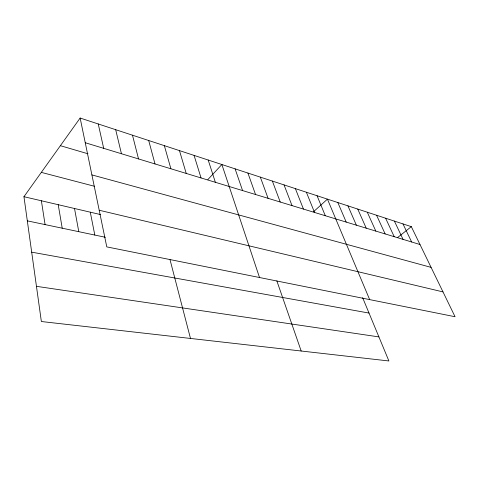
<?xml version="1.0" encoding="UTF-8"?>
<svg xmlns="http://www.w3.org/2000/svg" width="479" height="479" viewBox="0 0 479 479"><rect width="100%" height="100%" fill="white"/><g stroke="black" fill="none" stroke-linecap="round" stroke-linejoin="round"><path stroke-width="0.72" d="M362.645 297.704L388.894 360.968L41.362 321.523L23.95 196.701L80.143 118.032L411.317 226.645L455.05 316.733L106.781 246.889L80.143 118.032M207.838 179.613L221.873 164.513L259.51 277.515M313.458 211.784L327.444 199.138L369.656 299.609M397.732 237.446L411.317 226.645M36.452 286.328L378.907 336.905M31.686 252.158L369.022 313.074M27.321 220.855L105.386 237.279M23.95 196.701L100.452 214.55M99.207 210.245L442.997 291.903M41.32 172.38L94.668 186.331M91.902 174.907L431.088 267.372M60.39 145.688L87.932 153.771M85.25 142.73L419.999 244.524M402.977 223.909L411.629 241.979M394.409 221.1L403.043 239.368M385.613 218.214L394.217 236.68M376.578 215.251L385.146 233.926M367.291 212.209L375.817 231.088M357.747 209.078L366.231 228.172M347.934 205.856L356.364 225.172M337.839 202.545L346.209 222.082M317.062 195.731L325.295 215.724M306.38 192.229L314.535 212.454M295.381 188.618L303.447 209.078M284.047 184.906L292.016 205.605M272.371 181.074L280.233 202.024M260.331 177.128L268.078 198.324M247.918 173.057L255.535 194.51M276.856 280.916L301.183 351.011M235.099 168.853L242.578 190.57M208.203 160.034L215.358 182.295M194.079 155.4L201.048 177.943M179.469 150.61L186.235 173.44M164.351 145.652L170.901 168.776M148.7 140.515L155.01 163.944M170.027 259.708L190.486 338.449M132.485 135.198L138.533 158.932M115.678 129.683L121.438 153.735M98.243 123.965L103.686 148.334M90.28 212.179L94.812 235.057M74.514 208.497L78.79 231.686M58.222 204.701L62.216 228.196M41.38 200.767L45.074 224.591"/></g></svg>
